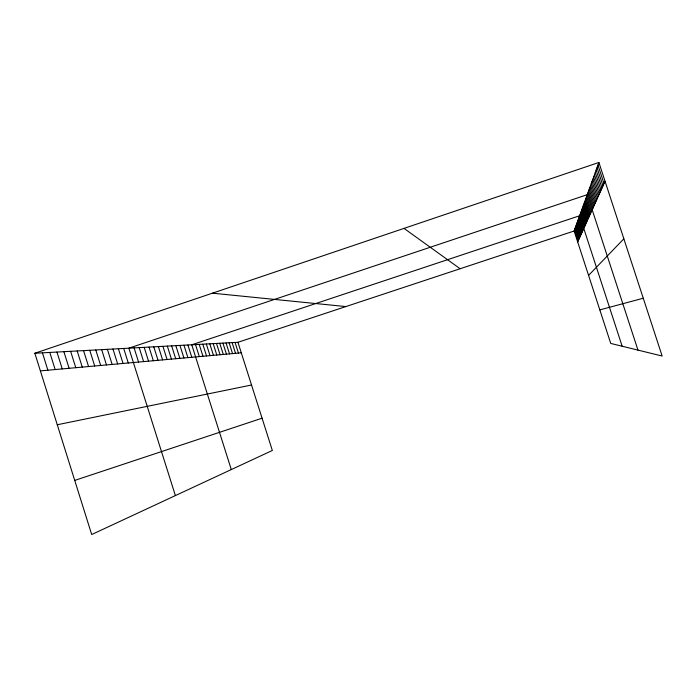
<?xml version="1.0" encoding="UTF-8"?>
<svg xmlns="http://www.w3.org/2000/svg" width="697" height="697" viewBox="0 0 697 697"><rect width="100%" height="100%" fill="white"/><g stroke="black" fill="none" stroke-linecap="round" stroke-linejoin="round"><path stroke-width="1.05" d="M598.906 162.471L662.15 356.036L610.738 343.429L574.119 231.003L598.906 162.471L34.85 353.248L91.699 534.529L272.335 450.471L237.947 342.297L34.85 353.248M577.682 241.946L605.057 181.29M588.582 275.393L623.85 238.818M237.947 342.297L574.119 231.003M74.727 480.407L262.081 418.2M599.812 309.895L643.261 298.229M57.276 424.761L251.521 385.005M40.382 370.882L241.293 352.83M212.446 293.184L345.869 306.567M404.016 228.389L460.125 268.737M597.956 165.102L604.003 183.625M597.033 167.646L602.983 185.872M596.135 170.112L601.999 188.059M595.273 172.507L601.049 190.176M594.436 174.825L600.117 192.233M593.617 177.082L599.22 194.228M592.833 179.26L598.348 196.162M592.067 181.386L597.503 198.035M591.317 183.45L596.676 199.865M590.594 185.446L595.874 201.633M589.889 187.397L595.099 203.358M589.2 189.288L594.341 205.04M588.538 191.135L593.609 206.669M587.885 192.93L592.886 208.255M637.964 350.112L587.257 194.681L128.858 348.178L175.383 495.584M586.613 196.449L591.483 211.365M585.994 198.166L590.795 212.89M585.384 199.847L590.124 214.38M584.792 201.477L589.47 215.826M584.217 203.071L588.834 217.229M583.659 204.622L588.216 218.605M583.11 206.138L587.615 219.947M582.579 207.61L587.022 221.245M582.056 209.048L586.447 222.526M581.551 210.45L585.889 223.763M581.054 211.827L585.341 224.983M580.566 213.169L584.809 226.168M580.096 214.476L584.286 227.327M622.16 346.235L579.634 215.756L191.753 344.788L231.299 469.569M579.181 217.002L583.276 229.566M578.737 218.222L582.788 230.646M578.31 219.416L582.309 231.7M577.883 220.583L581.847 232.737M577.473 221.733L581.385 233.748M577.064 222.848L580.941 234.732M576.672 223.946L580.505 235.708M576.28 225.018L580.078 236.649M575.905 226.063L579.66 237.581M575.53 227.091L579.242 238.487M575.164 228.102L578.841 239.385M574.807 229.086L578.449 240.256M574.459 230.054L578.066 241.11M235.055 342.454L238.435 353.091M232.11 342.61L235.525 353.353M229.113 342.776L232.554 353.614M226.046 342.941L229.531 353.893M222.927 343.107L226.438 354.163M219.738 343.281L223.284 354.451M216.488 343.455L220.069 354.738M213.177 343.63L216.793 355.034M209.788 343.813L213.448 355.339M206.329 344.004L210.024 355.644M202.801 344.196L206.53 355.958M199.194 344.388L202.966 356.28M195.517 344.588L199.325 356.603M187.902 344.998L191.797 357.282M183.973 345.207L187.902 357.631M179.948 345.424L183.93 357.988M175.836 345.642L179.861 358.354M171.628 345.878L175.696 358.728M167.324 346.104L171.436 359.112M162.915 346.348L167.071 359.504M158.393 346.583L162.61 359.905M153.776 346.836L158.036 360.314M149.036 347.089L153.349 360.732M144.183 347.35L148.539 361.168M139.2 347.62L143.617 361.612M134.094 347.899L138.572 362.065M123.7 348.456L128.283 362.989M118.403 348.744L123.038 363.459M112.966 349.04L117.662 363.939M107.39 349.336L112.147 364.435M101.675 349.65L106.493 364.94M95.794 349.964L100.673 365.463M89.756 350.286L94.705 366.003M83.562 350.626L88.571 366.552M77.184 350.966L82.263 367.119M70.632 351.323L75.781 367.702M63.88 351.689L69.108 368.304M56.945 352.063L62.242 368.922M49.801 352.447L55.168 369.558M42.439 352.839L47.884 370.212"/></g></svg>
